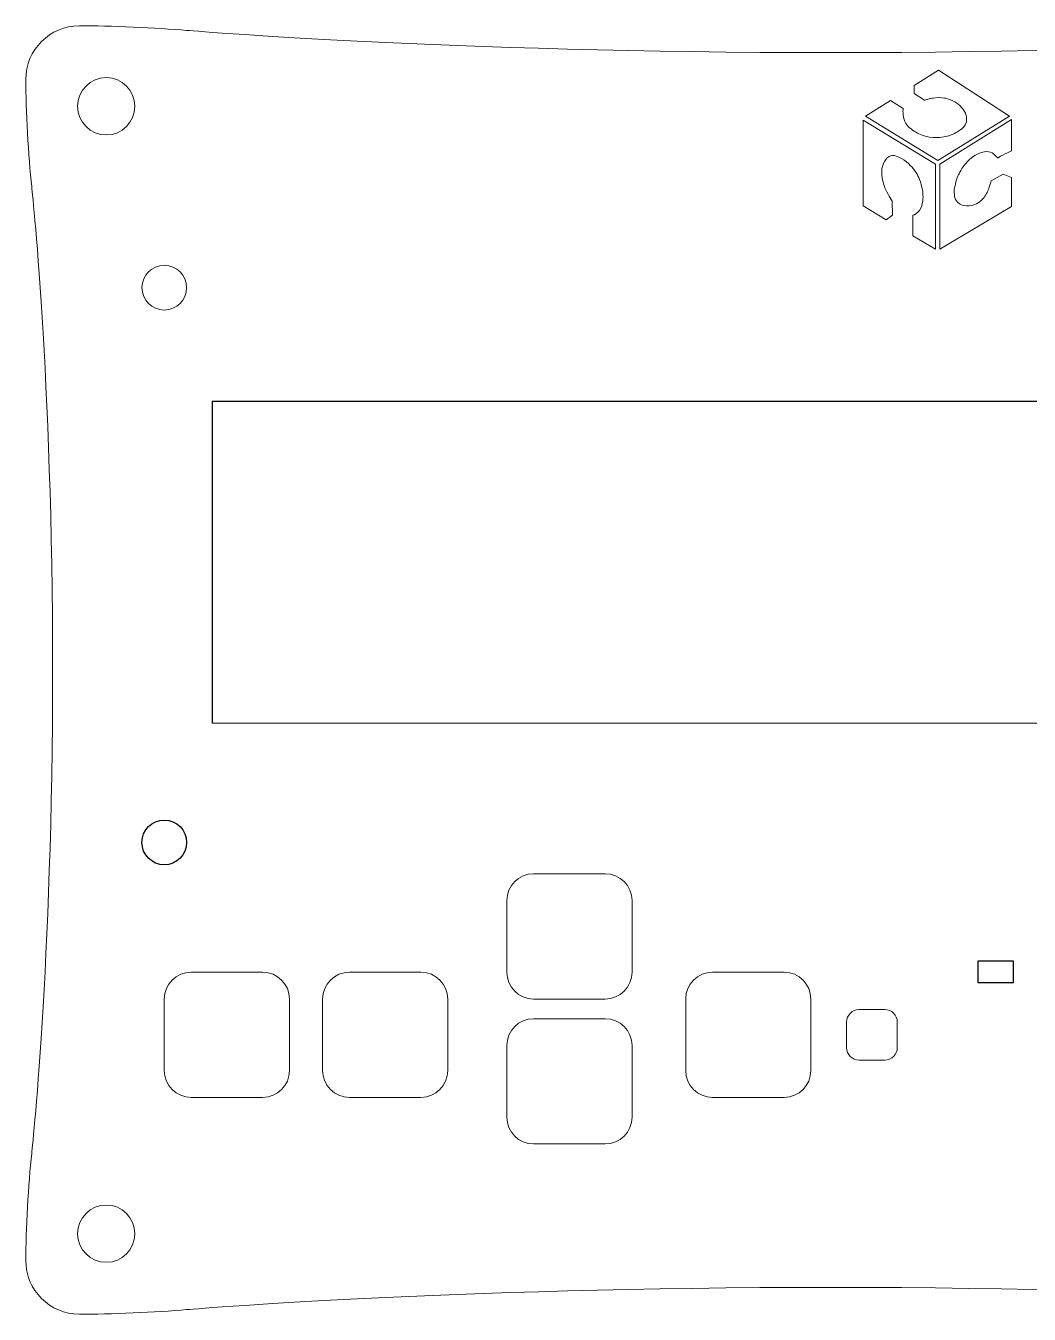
# Model space of a CAD drawing. Header units: millimetres. Extents: x 0 to 128, y 0 to 72.
# Drawn here: x 0 to 56.1, y 0 to 72 of the extents above; entities that cross this region are included whole.
import ezdxf

# ---------------------------------------------------------------- set-up
doc = ezdxf.new("R2010")
doc.units = ezdxf.units.MM
doc.header["$LTSCALE"] = 25.4
doc.layers.add('Capa 1', color=7, linetype='Continuous')
doc.layers.add('Your Design', color=7, linetype='Continuous')

msp = doc.modelspace()

# ---------------------------------------------------------------- linework, layer by layer
for p, q in [((10.399, 51.002), (81.539, 51.002)), ((10.399, 51.002), (10.399, 33.002)), ((53.195, 19.708), (53.195, 18.508)), ((55.195, 19.708), (53.195, 19.708)), ((55.195, 18.508), (55.195, 19.708)), ((53.195, 18.508), (55.195, 18.508))]:
    msp.add_line(p, q)
msp.add_circle((7.717, 26.344), 1.25)
at = {"layer": 'Capa 1', "lineweight": 0}
for points, knots in [([(49.015, 67.19), (49.014, 67.26), (49.018, 67.319), (49.022, 67.361), (49.022, 67.361), (48.323, 67.807), (48.323, 67.807), (48.323, 67.807), (46.917, 66.93), (46.917, 66.93), (46.917, 66.93), (50.964, 64.46), (50.964, 64.46), (50.964, 64.46), (54.965, 66.93), (54.965, 66.93), (54.965, 66.93), (50.993, 69.496), (50.993, 69.496), (50.993, 69.496), (49.647, 68.641), (49.647, 68.641), (49.647, 68.641), (49.647, 68.202), (49.647, 68.202), (49.647, 68.202), (50.212, 67.822), (50.212, 67.822), (50.252, 67.834), (50.308, 67.85), (50.376, 67.867), (50.51, 67.901), (50.643, 67.929), (50.718, 67.941), (51.058, 67.997), (51.386, 67.93), (51.402, 67.926), (51.503, 67.905), (51.701, 67.861), (51.923, 67.726), (52.168, 67.576), (52.305, 67.4), (52.34, 67.354), (52.415, 67.253), (52.498, 67.144), (52.54, 66.974), (52.558, 66.903), (52.618, 66.664), (52.496, 66.439), (52.448, 66.351), (52.394, 66.303), (52.302, 66.223), (52.259, 66.185), (52.085, 66.036), (51.782, 65.911), (51.719, 65.885), (51.494, 65.795), (51.179, 65.754), (51.042, 65.737), (50.792, 65.706), (50.473, 65.762), (50.086, 65.83), (49.816, 65.986), (49.721, 66.045), (49.496, 66.184), (49.255, 66.333), (49.126, 66.625), (49.021, 66.862), (49.015, 67.138), (49.015, 67.19)], [0, 0, 0, 0, 1, 1, 1, 2, 2, 2, 3, 3, 3, 4, 4, 4, 5, 5, 5, 6, 6, 6, 7, 7, 7, 8, 8, 8, 9, 9, 9, 10, 10, 10, 11, 11, 11, 12, 12, 12, 13, 13, 13, 14, 14, 14, 15, 15, 15, 16, 16, 16, 17, 17, 17, 18, 18, 18, 19, 19, 19, 20, 20, 20, 21, 21, 21, 22, 22, 22, 23, 23, 23, 23]), ([(49.573, 61.388), (49.662, 61.425), (49.815, 61.503), (49.937, 61.663), (50.064, 61.83), (50.09, 61.999), (50.116, 62.177), (50.165, 62.52), (50.11, 62.791), (50.078, 62.943), (49.985, 63.39), (49.797, 63.697), (49.736, 63.791), (49.7, 63.847), (49.526, 64.113), (49.216, 64.371), (49.001, 64.549), (48.844, 64.622), (48.74, 64.661), (48.592, 64.716), (48.474, 64.759), (48.338, 64.721), (48.171, 64.674), (48.079, 64.536), (48.003, 64.423), (47.882, 64.242), (47.853, 64.068), (47.839, 63.984), (47.812, 63.813), (47.83, 63.684), (47.854, 63.508), (47.881, 63.316), (47.925, 63.163), (47.959, 63.062), (48.021, 62.875), (48.089, 62.746), (48.182, 62.571), (48.261, 62.42), (48.34, 62.288), (48.412, 62.177), (48.412, 62.177), (48.427, 61.388), (48.427, 61.388), (48.427, 61.388), (48.07, 61.135), (48.07, 61.135), (48.07, 61.135), (46.798, 61.909), (46.798, 61.909), (46.798, 61.909), (46.798, 66.707), (46.798, 66.707), (46.798, 66.707), (50.837, 64.237), (50.837, 64.237), (50.837, 64.237), (50.837, 59.491), (50.837, 59.491), (50.837, 59.491), (49.558, 60.243), (49.558, 60.243), (49.558, 60.243), (49.573, 61.388), (49.573, 61.388)], [0, 0, 0, 0, 1, 1, 1, 2, 2, 2, 3, 3, 3, 4, 4, 4, 5, 5, 5, 6, 6, 6, 7, 7, 7, 8, 8, 8, 9, 9, 9, 10, 10, 10, 11, 11, 11, 12, 12, 12, 13, 13, 13, 14, 14, 14, 15, 15, 15, 16, 16, 16, 17, 17, 17, 18, 18, 18, 19, 19, 19, 20, 20, 20, 21, 21, 21, 21]), ([(53.946, 63.322), (53.923, 63.215), (53.883, 63.064), (53.812, 62.891), (53.731, 62.689), (53.656, 62.503), (53.485, 62.318), (53.402, 62.228), (53.225, 62.039), (52.927, 61.953), (52.83, 61.926), (52.633, 61.872), (52.399, 61.939), (52.321, 61.961), (52.132, 62.015), (52.005, 62.192), (51.919, 62.31), (51.901, 62.429), (51.886, 62.541), (51.855, 62.763), (51.895, 62.933), (51.945, 63.136), (52.031, 63.485), (52.158, 63.73), (52.191, 63.791), (52.35, 64.09), (52.525, 64.284), (52.585, 64.349), (52.728, 64.501), (52.886, 64.671), (53.15, 64.795), (53.326, 64.878), (53.598, 65.005), (53.909, 64.914), (54.14, 64.846), (54.297, 64.52), (54.348, 64.609), (54.378, 64.661), (55.084, 64.996), (55.084, 64.996), (55.084, 64.996), (55.084, 66.736), (55.084, 66.736), (55.084, 66.736), (51.075, 64.237), (51.075, 64.237), (51.075, 64.237), (51.075, 59.491), (51.075, 59.491), (51.075, 59.491), (55.084, 61.879), (55.084, 61.879), (55.084, 61.879), (55.084, 63.501), (55.084, 63.501), (55.084, 63.501), (54.608, 63.687), (54.608, 63.687), (54.608, 63.687), (53.946, 63.322), (53.946, 63.322)], [0, 0, 0, 0, 1, 1, 1, 2, 2, 2, 3, 3, 3, 4, 4, 4, 5, 5, 5, 6, 6, 6, 7, 7, 7, 8, 8, 8, 9, 9, 9, 10, 10, 10, 11, 11, 11, 12, 12, 12, 13, 13, 13, 14, 14, 14, 15, 15, 15, 16, 16, 16, 17, 17, 17, 18, 18, 18, 19, 19, 19, 20, 20, 20, 20])]:
    msp.add_open_spline(points, degree=3, knots=knots, dxfattribs=at)
at = {"layer": 'Your Design', "lineweight": 0}
for points, knots in [([(8.963, 71.723), (7.319, 71.864), (4.624, 71.98), (2.974, 71.98), (1.324, 71.98), (-0.026, 70.63), (-0.026, 68.98), (-0.026, 67.33), (0.124, 64.638), (0.307, 62.998)], [6, 6, 6, 6, 7, 7, 7, 8, 8, 8, 9, 9, 9, 9]), ([(80.985, 71.723), (80.985, 71.723), (66.511, 70.48), (44.974, 70.48), (23.436, 70.48), (8.963, 71.723), (8.963, 71.723)], [4, 4, 4, 4, 5, 5, 5, 6, 6, 6, 6]), ([(6.074, 67.48), (6.074, 66.596), (5.357, 65.88), (4.474, 65.88), (3.59, 65.88), (2.873, 66.596), (2.873, 67.48), (2.873, 68.364), (3.59, 69.08), (4.474, 69.08), (5.357, 69.08), (6.074, 68.364), (6.074, 67.48)], [0, 0, 0, 0, 1, 1, 1, 2, 2, 2, 3, 3, 3, 4, 4, 4, 4]), ([(0.307, 62.998), (0.307, 62.998), (1.474, 52.547), (1.474, 35.98), (1.474, 19.412), (0.307, 8.961), (0.307, 8.961)], [9, 9, 9, 9, 10, 10, 10, 11, 11, 11, 11]), ([(8.968, 57.345), (8.968, 58.035), (8.409, 58.594), (7.718, 58.594), (7.028, 58.594), (6.469, 58.035), (6.469, 57.345), (6.469, 56.654), (7.028, 56.094), (7.718, 56.094), (8.409, 56.094), (8.968, 56.654), (8.968, 57.345), (8.968, 57.345), (8.968, 57.345), (8.968, 57.345)], [0, 0, 0, 0, 1, 1, 1, 2, 2, 2, 3, 3, 3, 4, 4, 4, 5, 5, 5, 5]), ([(0.307, 8.961), (0.124, 7.322), (-0.026, 4.63), (-0.026, 2.98), (-0.026, 1.33), (1.324, -0.02), (2.974, -0.02), (4.624, -0.02), (7.319, 0.095), (8.963, 0.236)], [11, 11, 11, 11, 12, 12, 12, 13, 13, 13, 14, 14, 14, 14]), ([(6.074, 4.48), (6.074, 3.596), (5.357, 2.88), (4.474, 2.88), (3.59, 2.88), (2.873, 3.596), (2.873, 4.48), (2.873, 5.364), (3.59, 6.08), (4.474, 6.08), (5.357, 6.08), (6.074, 5.364), (6.074, 4.48)], [0, 0, 0, 0, 1, 1, 1, 2, 2, 2, 3, 3, 3, 4, 4, 4, 4]), ([(8.963, 0.236), (8.963, 0.236), (23.435, 1.48), (44.974, 1.48), (66.513, 1.48), (80.985, 0.236), (80.985, 0.236)], [14, 14, 14, 14, 15, 15, 15, 16, 16, 16, 16])]:
    msp.add_open_spline(points, degree=3, knots=knots, dxfattribs=at)
for points in [[(81.539, 33.002), (73.806, 33.002), (21.519, 33.002), (10.399, 33.002)], [(28.367, 24.594), (27.542, 24.594), (26.867, 23.919), (26.867, 23.094)], [(32.367, 24.594), (32.367, 24.594), (28.367, 24.594), (28.367, 24.594)], [(33.867, 23.094), (33.867, 23.919), (33.192, 24.594), (32.367, 24.594)], [(26.867, 23.094), (26.867, 23.094), (26.867, 19.094), (26.867, 19.094)], [(33.867, 19.094), (33.867, 19.094), (33.867, 23.094), (33.867, 23.094)], [(7.717, 17.595), (7.716, 18.419), (8.392, 19.095), (9.216, 19.094)], [(9.216, 19.094), (9.216, 19.094), (13.217, 19.095), (13.217, 19.095)], [(13.217, 19.095), (14.041, 19.094), (14.717, 18.419), (14.717, 17.594)], [(18.067, 19.094), (17.242, 19.094), (16.567, 18.42), (16.567, 17.594)], [(22.067, 19.094), (22.067, 19.094), (18.067, 19.094), (18.067, 19.094)], [(23.567, 17.594), (23.567, 18.42), (22.892, 19.094), (22.067, 19.094)], [(26.867, 19.094), (26.867, 18.269), (27.542, 17.594), (28.367, 17.594)], [(32.367, 17.594), (33.192, 17.594), (33.867, 18.269), (33.867, 19.094)], [(36.867, 17.594), (36.867, 18.42), (37.541, 19.094), (38.367, 19.094)], [(38.367, 19.094), (38.367, 19.094), (42.366, 19.094), (42.366, 19.094)], [(42.366, 19.094), (43.192, 19.094), (43.866, 18.42), (43.866, 17.594)], [(7.716, 13.595), (7.716, 13.595), (7.717, 17.595), (7.717, 17.595)], [(14.717, 17.594), (14.717, 17.594), (14.716, 13.594), (14.716, 13.594)], [(16.567, 17.594), (16.567, 17.594), (16.567, 13.594), (16.567, 13.594)], [(23.567, 13.594), (23.567, 13.594), (23.567, 17.594), (23.567, 17.594)], [(28.367, 17.594), (28.367, 17.594), (32.367, 17.594), (32.367, 17.594)], [(36.867, 13.594), (36.867, 13.594), (36.867, 17.594), (36.867, 17.594)], [(43.866, 17.594), (43.866, 17.594), (43.866, 13.594), (43.866, 13.594)], [(45.866, 16.308), (45.866, 16.694), (46.182, 17.008), (46.566, 17.008)], [(46.566, 17.008), (46.566, 17.008), (47.995, 17.008), (47.995, 17.008)], [(47.995, 17.008), (48.38, 17.008), (48.695, 16.694), (48.695, 16.308)], [(26.867, 14.994), (26.867, 15.819), (27.542, 16.494), (28.367, 16.494)], [(28.367, 16.494), (28.367, 16.494), (32.367, 16.494), (32.367, 16.494)], [(32.367, 16.494), (33.192, 16.494), (33.867, 15.819), (33.867, 14.994)], [(45.866, 14.88), (45.866, 14.88), (45.866, 16.308), (45.866, 16.308)], [(48.695, 16.308), (48.695, 16.308), (48.695, 14.88), (48.695, 14.88)], [(26.867, 10.994), (26.867, 10.994), (26.867, 14.994), (26.867, 14.994)], [(33.867, 14.994), (33.867, 14.994), (33.867, 10.994), (33.867, 10.994)], [(46.566, 14.18), (46.181, 14.18), (45.866, 14.495), (45.866, 14.88)], [(48.695, 14.88), (48.695, 14.495), (48.38, 14.18), (47.995, 14.18)], [(47.995, 14.18), (47.995, 14.18), (46.566, 14.18), (46.566, 14.18)], [(9.217, 12.095), (8.391, 12.095), (7.717, 12.77), (7.716, 13.595)], [(14.716, 13.594), (14.717, 12.769), (14.042, 12.095), (13.216, 12.094)], [(16.567, 13.594), (16.567, 12.77), (17.242, 12.094), (18.067, 12.094)], [(22.067, 12.094), (22.892, 12.094), (23.567, 12.77), (23.567, 13.594)], [(38.367, 12.094), (37.541, 12.094), (36.867, 12.77), (36.867, 13.594)], [(43.866, 13.594), (43.866, 12.77), (43.192, 12.094), (42.366, 12.094)], [(13.216, 12.094), (13.216, 12.094), (9.217, 12.095), (9.217, 12.095)], [(18.067, 12.094), (18.067, 12.094), (22.067, 12.094), (22.067, 12.094)], [(42.366, 12.094), (42.366, 12.094), (38.367, 12.094), (38.367, 12.094)], [(28.367, 9.494), (27.542, 9.494), (26.867, 10.169), (26.867, 10.994)], [(33.867, 10.994), (33.867, 10.169), (33.192, 9.494), (32.367, 9.494)], [(32.367, 9.494), (32.367, 9.494), (28.367, 9.494), (28.367, 9.494)]]:
    msp.add_open_spline(points, degree=3, dxfattribs=at)

doc.saveas('drawing.dxf')
